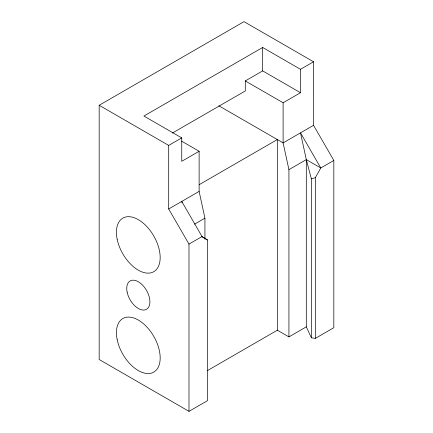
<?xml version="1.0" encoding="UTF-8"?>
<svg xmlns="http://www.w3.org/2000/svg" width="433" height="433" viewBox="0 0 433 433"><rect width="100%" height="100%" fill="white"/><g stroke="black" fill="none" stroke-linecap="round" stroke-linejoin="round"><path stroke-width="0.65" d="M199.164 184.696L277.32 139.556L277.337 330.206L288.925 336.896L288.925 169.649L306.304 159.615L320.788 167.977L300.502 132.861L306.304 159.615L306.304 326.861L311.37 337.778L315.321 338.379L315.321 177.687L320.788 167.977L333.827 160.443L313.546 125.326L313.541 61.773L244.006 21.65L99.173 105.279L99.173 359.498L188.988 411.35L207.504 400.66L207.499 239.969L202.038 236.564L181.746 201.442L182.033 202.747M172.372 133.061L245.289 90.957L245.289 80.928L283.112 102.762L300.497 92.722L300.491 69.307L262.669 47.473L143.908 116.049L181.746 137.889L181.746 161.303L199.126 151.269L181.66 141.185M245.289 80.928L262.669 70.893L300.497 92.722M188.988 411.35L188.988 244.098L168.702 208.977L168.697 145.423L181.746 137.889M300.491 69.307L313.541 61.773M168.702 208.977L199.126 191.408L199.126 151.269M313.546 125.326L283.117 142.901L218.86 105.798M194.504 224.191L204.933 218.167L199.126 191.408M188.988 244.098L202.038 236.564M207.342 370.643L277.337 330.206M288.925 336.896L306.304 326.861M315.321 338.379L333.827 327.694L333.827 160.443M311.37 337.778L311.37 178.829L315.321 177.687M207.499 239.969L201.302 236.369M99.173 105.279L168.697 145.423M306.304 159.615L311.37 178.829M288.925 169.649L283.117 142.901L283.112 102.762M262.669 47.473L262.669 70.893M204.933 218.167L204.933 239.076M117.175 339.651A30.932 17.867 60 0 0 153.78 372.093A30.932 17.867 60 0 0 143.972 324.182A30.932 17.867 60 0 0 117.175 339.651M117.164 239.254A30.932 17.867 60 0 0 153.769 271.691A30.932 17.867 60 0 0 143.962 223.78A30.932 17.867 60 0 0 117.164 239.254M127.129 292.129A16.389 9.466 60 0 0 146.522 309.314A16.389 9.466 60 0 0 141.326 283.934A16.389 9.466 60 0 0 127.129 292.129"/></g></svg>
